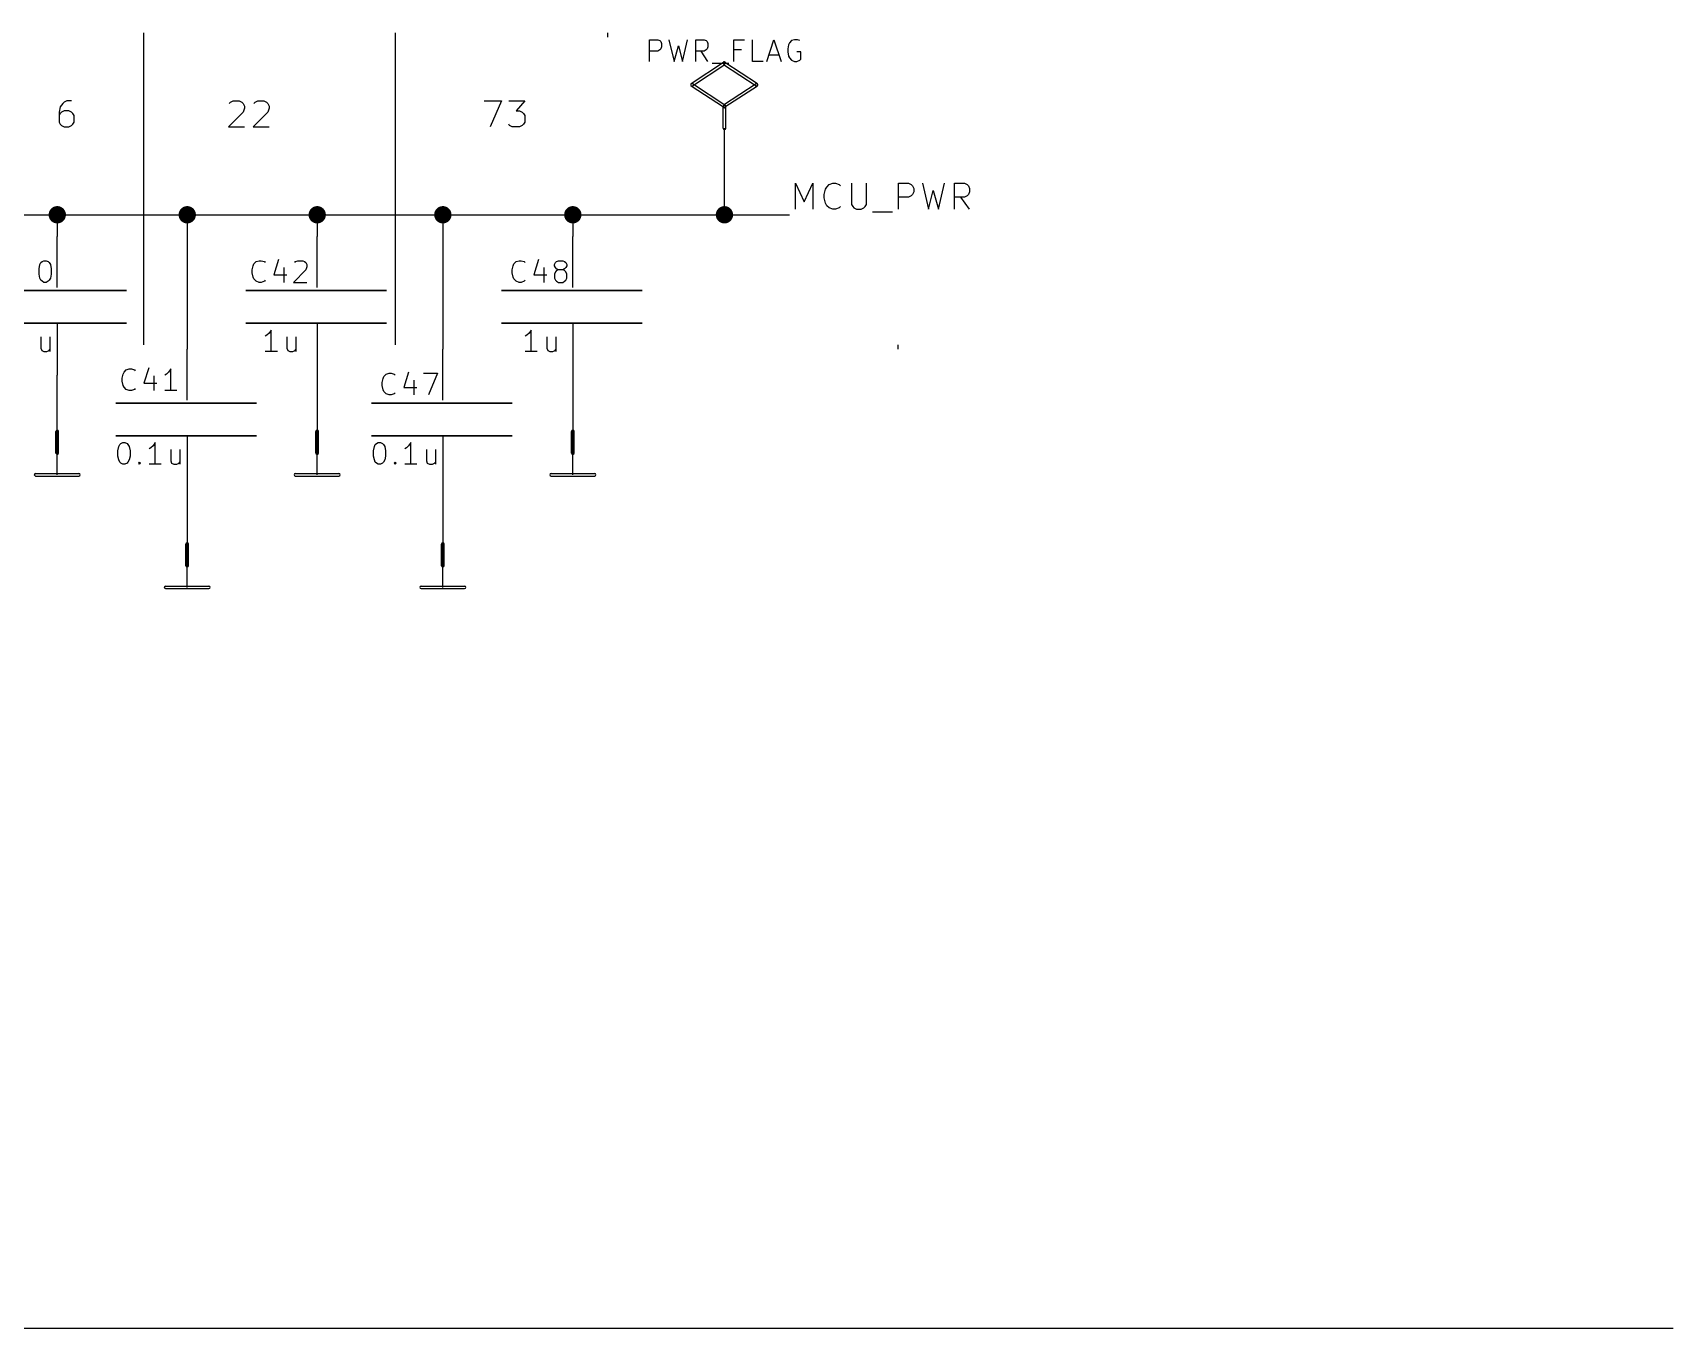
# Model space of a CAD drawing. Extents: x 12 to 829, y -582 to -12.
# Drawn here: x 732.9 to 829.1, y -226.1 to -150.1 of the extents above; entities that cross this region are included whole.
import ezdxf

# ---------------------------------------------------------------- set-up
doc = ezdxf.new("R2010")
doc.units = 0
doc.header["$MEASUREMENT"] = 0
doc.layers.add('BLACK', color=7, linetype='CONTINUOUS')

msp = doc.modelspace()

# ---------------------------------------------------------------- linework, layer by layer
at = {"layer": 'Black'}
for p, q in [((739.394, -168.402), (739.394, -150.114)), ((754.126, -150.114), (754.126, -168.402)), ((766.572, -150.114), (766.572, -150.368)), ((769.036, -151.79), (769.036, -150.52)), ((769.036, -150.52), (769.518, -150.52)), ((769.518, -150.52), (769.645, -150.571)), ((769.645, -150.571), (769.696, -150.622)), ((769.696, -150.622), (769.747, -150.749)), ((769.747, -150.927), (769.696, -151.054)), ((769.747, -150.749), (769.747, -150.927)), ((770.179, -150.52), (770.484, -151.79)), ((770.484, -151.79), (770.738, -150.876)), ((770.738, -150.876), (770.966, -151.79)), ((770.966, -151.79), (771.271, -150.52)), ((771.754, -151.79), (771.754, -150.52)), ((771.754, -150.52), (772.236, -150.52)), ((772.236, -150.52), (772.363, -150.571)), ((772.363, -150.571), (772.414, -150.622)), ((772.414, -150.622), (772.465, -150.749)), ((772.465, -150.927), (772.414, -151.054)), ((772.465, -150.749), (772.465, -150.927)), ((773.989, -151.79), (773.989, -150.52)), ((773.989, -150.52), (774.598, -150.52)), ((775.081, -151.79), (775.081, -150.52)), ((775.919, -151.79), (776.326, -150.52)), ((776.326, -150.52), (776.757, -151.79)), ((777.189, -150.825), (777.138, -151.054)), ((777.24, -150.698), (777.189, -150.825)), ((777.367, -150.571), (777.24, -150.698)), ((777.545, -150.52), (777.367, -150.571)), ((777.723, -150.52), (777.545, -150.52)), ((777.85, -150.571), (777.723, -150.52)), ((769.518, -151.181), (769.036, -151.181)), ((769.645, -151.105), (769.518, -151.181)), ((769.696, -151.054), (769.645, -151.105)), ((771.474, -153.086), (773.379, -151.841)), ((772.236, -151.181), (771.754, -151.181)), ((772.465, -151.79), (772.058, -151.181)), ((772.363, -151.105), (772.236, -151.181)), ((772.414, -151.054), (772.363, -151.105)), ((772.719, -151.892), (773.684, -151.892)), ((773.455, -151.841), (775.36, -153.086)), ((774.421, -151.105), (773.989, -151.105)), ((775.691, -151.79), (775.081, -151.79)), ((776.046, -151.409), (776.63, -151.409)), ((777.138, -151.054), (777.138, -151.232)), ((777.138, -151.232), (777.189, -151.486)), ((777.189, -151.486), (777.24, -151.587)), ((777.24, -151.587), (777.367, -151.714)), ((777.367, -151.714), (777.545, -151.79)), ((777.545, -151.79), (777.672, -151.79)), ((777.9, -151.232), (777.672, -151.232)), ((777.672, -151.79), (777.85, -151.714)), ((777.85, -151.714), (777.9, -151.663)), ((777.9, -151.663), (777.9, -151.232)), ((771.55, -153.213), (773.455, -151.968)), ((773.379, -151.968), (775.284, -153.213)), ((773.379, -154.483), (771.474, -153.238)), ((773.455, -154.356), (771.55, -153.111)), ((775.284, -153.111), (773.379, -154.356)), ((775.36, -153.238), (773.455, -154.483)), ((734.492, -154.457), (734.416, -154.762)), ((734.416, -154.762), (734.416, -155.346)), ((734.492, -154.838), (734.416, -154.965)), ((734.644, -154.254), (734.492, -154.457)), ((734.568, -154.762), (734.492, -154.838)), ((734.72, -154.686), (734.568, -154.762)), ((734.72, -154.178), (734.644, -154.254)), ((734.873, -154.102), (734.72, -154.178)), ((735, -154.686), (734.72, -154.686)), ((735.152, -154.102), (734.873, -154.102)), ((735.152, -154.762), (735, -154.686)), ((735.228, -154.838), (735.152, -154.762)), ((735.305, -154.965), (735.228, -154.838)), ((745.211, -154.762), (744.347, -155.626)), ((744.398, -154.254), (744.474, -154.178)), ((744.474, -154.178), (744.626, -154.102)), ((744.626, -154.102), (744.982, -154.102)), ((744.982, -154.102), (745.134, -154.178)), ((745.134, -154.178), (745.211, -154.254)), ((745.211, -154.254), (745.287, -154.407)), ((745.287, -154.534), (745.211, -154.762)), ((745.287, -154.407), (745.287, -154.534)), ((746.658, -154.762), (745.795, -155.626)), ((745.846, -154.254), (745.922, -154.178)), ((745.922, -154.178), (746.074, -154.102)), ((746.074, -154.102), (746.43, -154.102)), ((746.43, -154.102), (746.582, -154.178)), ((746.582, -154.178), (746.658, -154.254)), ((746.658, -154.254), (746.735, -154.407)), ((746.735, -154.534), (746.658, -154.762)), ((746.735, -154.407), (746.735, -154.534)), ((759.333, -154.102), (760.349, -154.102)), ((760.349, -154.102), (759.689, -155.626)), ((760.781, -154.102), (761.721, -154.102)), ((761.721, -154.102), (761.213, -154.686)), ((761.213, -154.686), (761.416, -154.686)), ((761.416, -154.686), (761.568, -154.762)), ((761.568, -154.762), (761.644, -154.838)), ((761.644, -154.838), (761.721, -154.965)), ((773.354, -155.702), (773.354, -154.432)), ((773.506, -155.702), (773.506, -154.432)), ((734.416, -155.346), (734.492, -155.473)), ((734.492, -155.473), (734.568, -155.55)), ((734.568, -155.55), (734.72, -155.626)), ((734.72, -155.626), (735, -155.626)), ((735, -155.626), (735.152, -155.55)), ((735.152, -155.55), (735.228, -155.473)), ((735.228, -155.473), (735.305, -155.346)), ((735.305, -155.346), (735.305, -154.965)), ((744.347, -155.626), (745.287, -155.626)), ((745.795, -155.626), (746.735, -155.626)), ((760.832, -155.55), (760.781, -155.473)), ((760.984, -155.626), (760.832, -155.55)), ((761.416, -155.626), (760.984, -155.626)), ((761.568, -155.55), (761.416, -155.626)), ((761.644, -155.473), (761.568, -155.55)), ((761.721, -155.346), (761.644, -155.473)), ((761.721, -154.965), (761.721, -155.346)), ((773.43, -160.782), (773.43, -155.702)), ((777.596, -160.452), (777.596, -158.928)), ((777.596, -158.928), (778.104, -160.02)), ((778.104, -160.02), (778.612, -158.928)), ((778.612, -158.928), (778.612, -160.452)), ((779.272, -159.588), (779.348, -159.283)), ((779.272, -159.791), (779.272, -159.588)), ((779.348, -159.283), (779.424, -159.156)), ((779.424, -159.156), (779.577, -159.004)), ((779.577, -159.004), (779.78, -158.928)), ((779.78, -158.928), (779.932, -158.928)), ((779.932, -158.928), (780.161, -159.004)), ((780.161, -159.004), (780.237, -159.08)), ((780.872, -158.928), (780.872, -160.172)), ((781.761, -160.172), (781.761, -158.928)), ((783.641, -160.452), (783.641, -158.928)), ((783.641, -158.928), (784.225, -158.928)), ((784.225, -158.928), (784.377, -159.004)), ((784.377, -159.004), (784.454, -159.08)), ((784.454, -159.588), (784.377, -159.664)), ((784.454, -159.08), (784.53, -159.233)), ((784.53, -159.436), (784.454, -159.588)), ((784.53, -159.233), (784.53, -159.436)), ((785.038, -158.928), (785.393, -160.452)), ((785.393, -160.452), (785.673, -159.36)), ((785.673, -159.36), (785.978, -160.452)), ((785.978, -160.452), (786.333, -158.928)), ((786.917, -160.452), (786.917, -158.928)), ((786.917, -158.928), (787.502, -158.928)), ((787.502, -158.928), (787.654, -159.004)), ((787.654, -159.004), (787.73, -159.08)), ((787.73, -159.588), (787.654, -159.664)), ((787.73, -159.08), (787.806, -159.233)), ((787.806, -159.436), (787.73, -159.588)), ((787.806, -159.233), (787.806, -159.436)), ((779.348, -160.096), (779.272, -159.791)), ((779.424, -160.249), (779.348, -160.096)), ((779.577, -160.376), (779.424, -160.249)), ((779.78, -160.452), (779.577, -160.376)), ((779.932, -160.452), (779.78, -160.452)), ((780.161, -160.376), (779.932, -160.452)), ((780.237, -160.299), (780.161, -160.376)), ((780.872, -160.172), (780.948, -160.299)), ((780.948, -160.299), (781.025, -160.376)), ((781.025, -160.376), (781.177, -160.452)), ((781.177, -160.452), (781.456, -160.452)), ((781.456, -160.452), (781.609, -160.376)), ((781.609, -160.376), (781.685, -160.299)), ((781.685, -160.299), (781.761, -160.172)), ((782.117, -160.604), (783.285, -160.604)), ((784.225, -159.741), (783.641, -159.741)), ((784.377, -159.664), (784.225, -159.741)), ((787.502, -159.741), (786.917, -159.741)), ((787.806, -160.452), (787.298, -159.741)), ((787.654, -159.664), (787.502, -159.741)), ((684.784, -160.782), (777.24, -160.782)), ((734.314, -160.782), (734.314, -162.052)), ((741.934, -160.782), (741.934, -168.656)), ((749.554, -160.782), (749.554, -162.052)), ((756.92, -160.782), (756.92, -168.656)), ((764.54, -160.782), (764.54, -162.052)), ((734.314, -165.049), (734.314, -162.052)), ((749.554, -165.049), (749.554, -162.052)), ((764.54, -165.049), (764.54, -162.052)), ((733.425, -163.525), (733.527, -163.474)), ((733.527, -163.474), (733.654, -163.474)), ((733.654, -163.474), (733.781, -163.525)), ((745.973, -163.525), (746.15, -163.474)), ((746.15, -163.474), (746.277, -163.474)), ((746.277, -163.474), (746.455, -163.525)), ((747.293, -163.398), (747.014, -164.313)), ((748.284, -163.525), (748.411, -163.474)), ((748.411, -163.474), (748.716, -163.474)), ((748.716, -163.474), (748.817, -163.525)), ((761.213, -163.525), (761.39, -163.474)), ((761.39, -163.474), (761.517, -163.474)), ((761.517, -163.474), (761.695, -163.525)), ((762.533, -163.398), (762.254, -164.313)), ((763.575, -163.525), (763.702, -163.474)), ((763.702, -163.474), (763.956, -163.474)), ((763.956, -163.474), (764.057, -163.525)), ((733.247, -163.957), (733.298, -163.703)), ((733.247, -164.262), (733.247, -163.957)), ((733.298, -164.49), (733.247, -164.262)), ((733.298, -163.703), (733.349, -163.576)), ((733.349, -163.576), (733.425, -163.525)), ((733.781, -163.525), (733.831, -163.576)), ((733.831, -163.576), (733.908, -163.703)), ((733.908, -163.703), (733.958, -163.957)), ((733.958, -164.262), (733.908, -164.49)), ((733.958, -163.957), (733.958, -164.262)), ((745.744, -164.008), (745.795, -163.779)), ((745.744, -164.186), (745.744, -164.008)), ((745.795, -164.44), (745.744, -164.186)), ((745.795, -163.779), (745.846, -163.652)), ((745.846, -164.541), (745.795, -164.44)), ((745.846, -163.652), (745.973, -163.525)), ((746.455, -163.525), (746.506, -163.576)), ((747.014, -164.313), (747.776, -164.313)), ((747.598, -163.881), (747.598, -164.744)), ((748.894, -164.008), (748.157, -164.744)), ((748.233, -163.576), (748.284, -163.525)), ((748.817, -163.525), (748.894, -163.576)), ((748.894, -163.576), (748.944, -163.703)), ((748.944, -163.83), (748.894, -164.008)), ((748.944, -163.703), (748.944, -163.83)), ((760.984, -164.008), (761.035, -163.779)), ((760.984, -164.186), (760.984, -164.008)), ((761.035, -164.44), (760.984, -164.186)), ((761.035, -163.779), (761.086, -163.652)), ((761.086, -164.541), (761.035, -164.44)), ((761.086, -163.652), (761.213, -163.525)), ((761.695, -163.525), (761.746, -163.576)), ((762.254, -164.313), (763.016, -164.313)), ((762.838, -163.881), (762.838, -164.744)), ((763.473, -163.703), (763.524, -163.576)), ((763.473, -163.779), (763.473, -163.703)), ((763.524, -163.881), (763.473, -163.779)), ((763.524, -164.135), (763.473, -164.262)), ((763.473, -164.262), (763.473, -164.49)), ((763.524, -163.576), (763.575, -163.525)), ((763.575, -163.957), (763.524, -163.881)), ((763.575, -164.059), (763.524, -164.135)), ((763.702, -164.008), (763.575, -163.957)), ((763.702, -164.008), (763.575, -164.059)), ((763.956, -164.008), (763.702, -164.008)), ((764.057, -163.957), (763.956, -164.008)), ((764.057, -164.059), (763.956, -164.008)), ((764.057, -163.525), (764.134, -163.576)), ((764.134, -163.881), (764.057, -163.957)), ((764.134, -164.135), (764.057, -164.059)), ((764.134, -163.576), (764.184, -163.703)), ((764.184, -163.779), (764.134, -163.881)), ((764.184, -164.262), (764.134, -164.135)), ((764.184, -163.703), (764.184, -163.779)), ((764.184, -164.49), (764.184, -164.262)), ((738.378, -165.227), (730.123, -165.227)), ((730.123, -165.227), (738.378, -165.227)), ((733.349, -164.617), (733.298, -164.49)), ((733.425, -164.668), (733.349, -164.617)), ((733.527, -164.744), (733.425, -164.668)), ((733.654, -164.744), (733.527, -164.744)), ((733.781, -164.668), (733.654, -164.744)), ((733.831, -164.617), (733.781, -164.668)), ((733.908, -164.49), (733.831, -164.617)), ((753.618, -165.227), (745.363, -165.227)), ((745.363, -165.227), (753.618, -165.227)), ((745.973, -164.668), (745.846, -164.541)), ((746.15, -164.744), (745.973, -164.668)), ((746.277, -164.744), (746.15, -164.744)), ((746.455, -164.668), (746.277, -164.744)), ((746.506, -164.617), (746.455, -164.668)), ((748.157, -164.744), (748.944, -164.744)), ((768.604, -165.227), (760.349, -165.227)), ((760.349, -165.227), (768.604, -165.227)), ((761.213, -164.668), (761.086, -164.541)), ((761.39, -164.744), (761.213, -164.668)), ((761.517, -164.744), (761.39, -164.744)), ((761.695, -164.668), (761.517, -164.744)), ((761.746, -164.617), (761.695, -164.668)), ((763.473, -164.49), (763.524, -164.617)), ((763.524, -164.617), (763.575, -164.668)), ((763.575, -164.668), (763.702, -164.744)), ((763.702, -164.744), (763.956, -164.744)), ((763.956, -164.744), (764.057, -164.668)), ((764.057, -164.668), (764.134, -164.617)), ((764.134, -164.617), (764.184, -164.49)), ((730.123, -167.132), (738.378, -167.132)), ((738.378, -167.132), (730.123, -167.132)), ((734.314, -167.183), (734.314, -170.18)), ((745.363, -167.132), (753.618, -167.132)), ((753.618, -167.132), (745.363, -167.132)), ((749.554, -167.183), (749.554, -170.18)), ((760.349, -167.132), (768.604, -167.132)), ((768.604, -167.132), (760.349, -167.132)), ((764.54, -167.183), (764.54, -170.18)), ((733.349, -167.945), (733.349, -168.605)), ((733.882, -167.945), (733.882, -168.808)), ((746.608, -167.843), (746.506, -167.894)), ((746.735, -167.716), (746.608, -167.843)), ((746.862, -167.538), (746.735, -167.716)), ((746.862, -168.808), (746.862, -167.538)), ((747.776, -167.945), (747.776, -168.605)), ((748.309, -167.945), (748.309, -168.808)), ((761.848, -167.843), (761.746, -167.894)), ((761.975, -167.716), (761.848, -167.843)), ((762.102, -167.538), (761.975, -167.716)), ((762.102, -168.808), (762.102, -167.538)), ((763.016, -167.945), (763.016, -168.605)), ((763.549, -167.945), (763.549, -168.808)), ((733.349, -168.605), (733.4, -168.732)), ((733.4, -168.732), (733.527, -168.808)), ((733.527, -168.808), (733.704, -168.808)), ((733.704, -168.808), (733.831, -168.732)), ((733.831, -168.732), (733.882, -168.681)), ((741.934, -171.653), (741.934, -168.656)), ((747.217, -168.808), (746.506, -168.808)), ((747.776, -168.605), (747.827, -168.732)), ((747.827, -168.732), (747.954, -168.808)), ((747.954, -168.808), (748.132, -168.808)), ((748.132, -168.808), (748.259, -168.732)), ((748.259, -168.732), (748.309, -168.681)), ((756.92, -171.653), (756.92, -168.656)), ((762.457, -168.808), (761.746, -168.808)), ((763.016, -168.605), (763.067, -168.732)), ((763.067, -168.732), (763.194, -168.808)), ((763.194, -168.808), (763.372, -168.808)), ((763.372, -168.808), (763.499, -168.732)), ((763.499, -168.732), (763.549, -168.681)), ((783.59, -168.402), (783.59, -168.656)), ((734.314, -173.482), (734.314, -170.18)), ((738.124, -170.358), (738.175, -170.129)), ((738.175, -170.129), (738.226, -170.002)), ((738.226, -170.002), (738.353, -169.875)), ((738.353, -169.875), (738.53, -169.824)), ((738.53, -169.824), (738.657, -169.824)), ((738.657, -169.824), (738.835, -169.875)), ((738.835, -169.875), (738.886, -169.926)), ((739.673, -169.748), (739.394, -170.663)), ((739.978, -170.231), (739.978, -171.094)), ((740.715, -170.129), (740.613, -170.18)), ((740.842, -170.002), (740.715, -170.129)), ((740.969, -169.824), (740.842, -170.002)), ((740.969, -171.094), (740.969, -169.824)), ((749.554, -170.18), (749.554, -173.482)), ((753.466, -170.256), (753.593, -170.129)), ((753.593, -170.129), (753.77, -170.078)), ((753.77, -170.078), (753.897, -170.078)), ((753.897, -170.078), (754.075, -170.129)), ((754.075, -170.129), (754.126, -170.18)), ((754.913, -170.002), (754.634, -170.917)), ((755.777, -170.078), (756.615, -170.078)), ((756.615, -170.078), (756.082, -171.348)), ((764.54, -170.18), (764.54, -173.482)), ((738.124, -170.536), (738.124, -170.358)), ((738.175, -170.79), (738.124, -170.536)), ((738.226, -170.891), (738.175, -170.79)), ((738.353, -171.018), (738.226, -170.891)), ((738.53, -171.094), (738.353, -171.018)), ((738.657, -171.094), (738.53, -171.094)), ((738.835, -171.018), (738.657, -171.094)), ((738.886, -170.967), (738.835, -171.018)), ((739.394, -170.663), (740.156, -170.663)), ((741.324, -171.094), (740.613, -171.094)), ((753.364, -170.612), (753.415, -170.383)), ((753.364, -170.79), (753.364, -170.612)), ((753.415, -171.044), (753.364, -170.79)), ((753.415, -170.383), (753.466, -170.256)), ((753.466, -171.145), (753.415, -171.044)), ((753.593, -171.272), (753.466, -171.145)), ((754.634, -170.917), (755.396, -170.917)), ((755.218, -170.485), (755.218, -171.348)), ((745.998, -171.831), (737.743, -171.831)), ((737.743, -171.831), (745.998, -171.831)), ((760.984, -171.831), (752.729, -171.831)), ((752.729, -171.831), (760.984, -171.831)), ((753.77, -171.348), (753.593, -171.272)), ((753.897, -171.348), (753.77, -171.348)), ((754.075, -171.272), (753.897, -171.348)), ((754.126, -171.221), (754.075, -171.272)), ((734.238, -174.752), (734.238, -173.482)), ((734.314, -176.022), (734.314, -173.482)), ((734.39, -174.752), (734.39, -173.482)), ((737.743, -173.736), (745.998, -173.736)), ((745.998, -173.736), (737.743, -173.736)), ((741.934, -173.787), (741.934, -176.784)), ((749.478, -174.752), (749.478, -173.482)), ((749.554, -176.022), (749.554, -173.482)), ((749.63, -174.752), (749.63, -173.482)), ((752.729, -173.736), (760.984, -173.736)), ((760.984, -173.736), (752.729, -173.736)), ((756.92, -173.787), (756.92, -176.784)), ((764.464, -174.752), (764.464, -173.482)), ((764.54, -176.022), (764.54, -173.482)), ((764.616, -174.752), (764.616, -173.482)), ((737.87, -174.625), (737.921, -174.371)), ((737.87, -174.93), (737.87, -174.625)), ((737.921, -175.158), (737.87, -174.93)), ((737.921, -174.371), (737.972, -174.244)), ((737.972, -174.244), (738.048, -174.193)), ((738.048, -174.193), (738.149, -174.142)), ((738.149, -174.142), (738.276, -174.142)), ((738.276, -174.142), (738.403, -174.193)), ((738.403, -174.193), (738.454, -174.244)), ((738.454, -174.244), (738.53, -174.371)), ((738.53, -174.371), (738.581, -174.625)), ((738.581, -174.93), (738.53, -175.158)), ((738.581, -174.625), (738.581, -174.93)), ((739.8, -174.447), (739.699, -174.498)), ((739.927, -174.32), (739.8, -174.447)), ((740.054, -174.142), (739.927, -174.32)), ((740.054, -175.412), (740.054, -174.142)), ((740.969, -174.549), (740.969, -175.209)), ((741.502, -174.549), (741.502, -175.412)), ((752.856, -174.625), (752.907, -174.371)), ((752.856, -174.93), (752.856, -174.625)), ((752.907, -175.158), (752.856, -174.93)), ((752.907, -174.371), (752.958, -174.244)), ((752.958, -174.244), (753.034, -174.193)), ((753.034, -174.193), (753.135, -174.142)), ((753.135, -174.142), (753.262, -174.142)), ((753.262, -174.142), (753.389, -174.193)), ((753.389, -174.193), (753.44, -174.244)), ((753.44, -174.244), (753.516, -174.371)), ((753.516, -174.371), (753.567, -174.625)), ((753.567, -174.93), (753.516, -175.158)), ((753.567, -174.625), (753.567, -174.93)), ((754.786, -174.447), (754.685, -174.498)), ((754.913, -174.32), (754.786, -174.447)), ((755.04, -174.142), (754.913, -174.32)), ((755.04, -175.412), (755.04, -174.142)), ((755.955, -174.549), (755.955, -175.209)), ((756.488, -174.549), (756.488, -175.412)), ((733.044, -175.946), (735.584, -175.946)), ((737.972, -175.285), (737.921, -175.158)), ((738.048, -175.336), (737.972, -175.285)), ((738.149, -175.412), (738.048, -175.336)), ((738.276, -175.412), (738.149, -175.412)), ((738.403, -175.336), (738.276, -175.412)), ((738.454, -175.285), (738.403, -175.336)), ((738.53, -175.158), (738.454, -175.285)), ((739.089, -175.336), (739.14, -175.285)), ((739.14, -175.412), (739.089, -175.336)), ((739.14, -175.285), (739.191, -175.336)), ((739.14, -175.285), (739.14, -175.412)), ((739.191, -175.336), (739.14, -175.412)), ((740.41, -175.412), (739.699, -175.412)), ((740.969, -175.209), (741.02, -175.336)), ((741.02, -175.336), (741.147, -175.412)), ((741.147, -175.412), (741.324, -175.412)), ((741.324, -175.412), (741.451, -175.336)), ((741.451, -175.336), (741.502, -175.285)), ((748.284, -175.946), (750.824, -175.946)), ((752.958, -175.285), (752.907, -175.158)), ((753.034, -175.336), (752.958, -175.285)), ((753.135, -175.412), (753.034, -175.336)), ((753.262, -175.412), (753.135, -175.412)), ((753.389, -175.336), (753.262, -175.412)), ((753.44, -175.285), (753.389, -175.336)), ((753.516, -175.158), (753.44, -175.285)), ((754.075, -175.336), (754.126, -175.285)), ((754.126, -175.412), (754.075, -175.336)), ((754.126, -175.285), (754.177, -175.336)), ((754.126, -175.285), (754.126, -175.412)), ((754.177, -175.336), (754.126, -175.412)), ((755.396, -175.412), (754.685, -175.412)), ((755.955, -175.209), (756.006, -175.336)), ((756.006, -175.336), (756.133, -175.412)), ((756.133, -175.412), (756.31, -175.412)), ((756.31, -175.412), (756.437, -175.336)), ((756.437, -175.336), (756.488, -175.285)), ((763.27, -175.946), (765.81, -175.946)), ((733.044, -176.098), (735.584, -176.098)), ((741.934, -176.784), (741.934, -180.086)), ((748.284, -176.098), (750.824, -176.098)), ((756.92, -176.784), (756.92, -180.086)), ((763.27, -176.098), (765.81, -176.098)), ((741.858, -181.356), (741.858, -180.086)), ((741.934, -182.626), (741.934, -180.086)), ((742.01, -181.356), (742.01, -180.086)), ((756.844, -181.356), (756.844, -180.086)), ((756.92, -182.626), (756.92, -180.086)), ((756.996, -181.356), (756.996, -180.086)), ((740.664, -182.55), (743.204, -182.55)), ((740.664, -182.702), (743.204, -182.702)), ((755.65, -182.55), (758.19, -182.55)), ((755.65, -182.702), (758.19, -182.702)), ((11.938, -226.06), (829.056, -226.06))]:
    msp.add_line(p, q, dxfattribs=at)
at = {"layer": 'Black', "const_width": 0.508}
for points in [[(734.06, -160.782, 1), (734.568, -160.782, 1)], [(741.68, -160.782, 1), (742.188, -160.782, 1)], [(749.3, -160.782, 1), (749.808, -160.782, 1)], [(756.666, -160.782, 1), (757.174, -160.782, 1)], [(764.286, -160.782, 1), (764.794, -160.782, 1)], [(773.176, -160.782, 1), (773.684, -160.782, 1)]]:
    msp.add_lwpolyline(points, format="xyb", close=True, dxfattribs=at)
at = {"layer": 'Black'}
for centre, start, end in [((773.43, -151.892), 56.3099, 236.31), ((773.405, -151.892), 303.69, 483.69), ((771.525, -153.162), 416.31, 596.31), ((771.525, -153.162), 123.69, 303.69), ((775.31, -153.162), 303.69, 483.69), ((775.31, -153.162), 236.31, 416.31), ((773.43, -154.432), 360, 540), ((773.43, -154.432), 483.69, 663.69), ((773.405, -154.432), 236.31, 416.31), ((773.43, -155.702), 180, 360), ((734.314, -173.482), 360, 540), ((749.554, -173.482), 360, 540), ((764.54, -173.482), 360, 540), ((734.314, -174.752), 180, 360), ((749.554, -174.752), 180, 360), ((764.54, -174.752), 180, 360), ((733.044, -176.022), 90, 270), ((735.584, -176.022), 270, 450), ((748.284, -176.022), 90, 270), ((750.824, -176.022), 270, 450), ((763.27, -176.022), 90, 270), ((765.81, -176.022), 270, 450), ((741.934, -180.086), 360, 540), ((756.92, -180.086), 360, 540), ((741.934, -181.356), 180, 360), ((756.92, -181.356), 180, 360), ((740.664, -182.626), 90, 270), ((743.204, -182.626), 270, 450), ((755.65, -182.626), 90, 270), ((758.19, -182.626), 270, 450)]:
    msp.add_arc(centre, 0.0762, start, end, dxfattribs=at)

doc.saveas('drawing.dxf')
